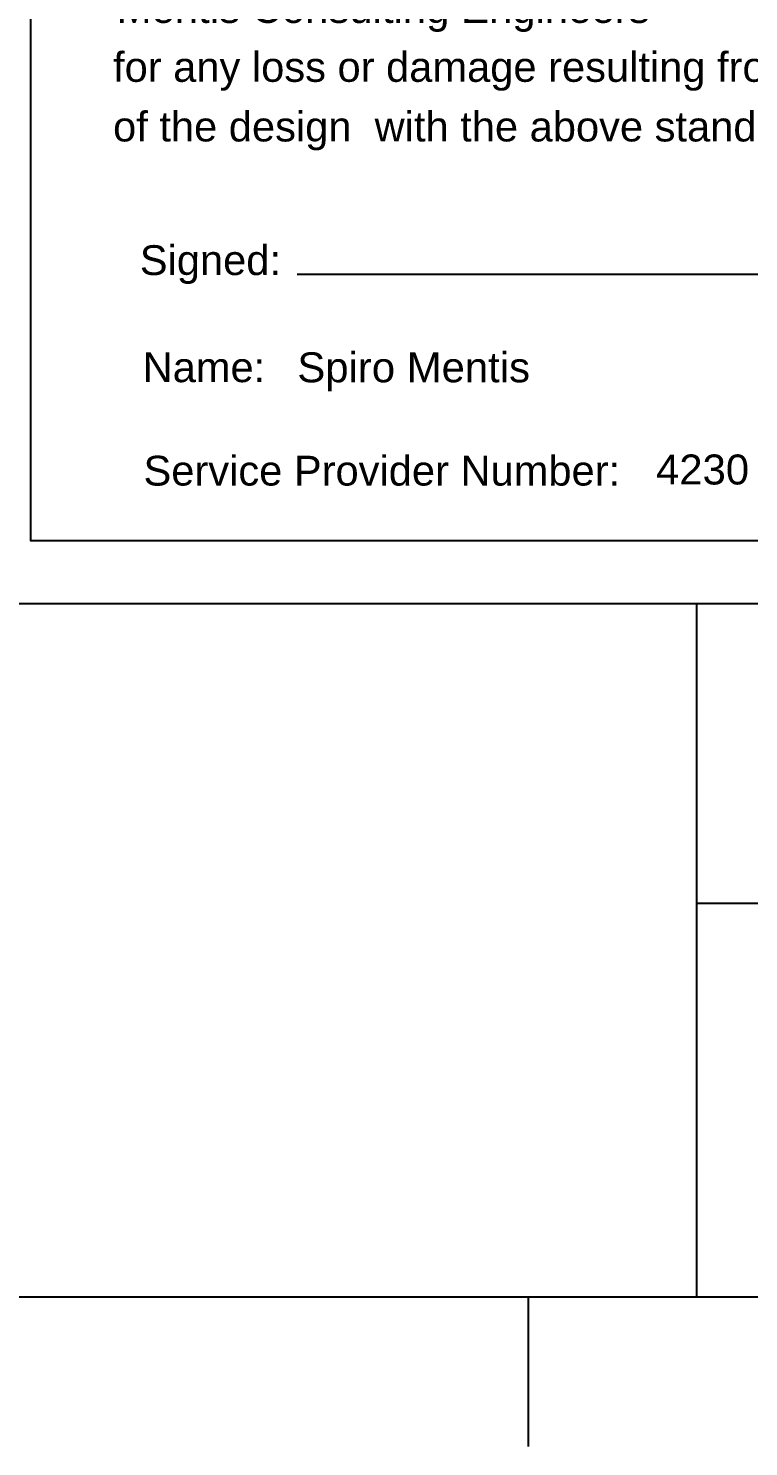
# Paper-space layout 'A1_SHEET 2' of a CAD drawing. Header units: metres, sheet in millimetres. Extents: x -9 to 825, y -5 to 581.
# Drawn here: x 705.5 to 748.7, y -5.3 to 79.8 of the extents above; entities that cross this region are included whole.
import ezdxf
from ezdxf.enums import TextEntityAlignment as Align

# ---------------------------------------------------------------- set-up
doc = ezdxf.new("R2010")
doc.units = ezdxf.units.M
doc.layers.get('0').update_dxf_attribs({"color": 6})
doc.layers.add('Notes', color=7, linetype='Continuous')
doc.layers.add('SupportsUG_SP_EXT', color=7, linetype='Continuous')
doc.styles.add('iecISOCP', font='isocp.shx')
doc.styles.get("Standard").update_dxf_attribs({"font": 'arial.ttf'})

# ---------------------------------------------------------------- blocks, each defined once
blk = doc.blocks.new('A1_FRAME_TITLE')
at = {"layer": 'Notes', "color": 3}
for p, q in [((754.367, 5.973), (754.367, 47.618)), ((754.367, 29.618), (824.367, 29.618))]:
    blk.add_line(p, q, dxfattribs=at)
at = {"layer": 'Notes', "linetype": 'Continuous'}
blk.add_line((744.228, 5.973), (744.228, -3.027), dxfattribs=at)
at = {"layer": 'Notes', "color": 3, "linetype": 'Continuous', "flags": 128}
for points in [[(123.797, 47.618), (824.367, 47.618)], [(123.798, 5.973), (824.367, 5.973)]]:
    blk.add_lwpolyline(points, dxfattribs=at)
blk.add_attdef('DRAFT_NUM', (29.903, 23.294), '', height=2.5, rotation=90)
at = {"layer": 'Notes', "color": 7, "style": 'iecISOCP', "flags": 8}
blk.add_attdef('VERSION_NO', text='', height=2.5, rotation=90, dxfattribs=at).set_placement((302.037, 43.812), align=Align.MIDDLE_CENTER)
at = {"layer": 'Notes', "color": 7, "style": 'iecISOCP'}
for tag, p in [('CAP_NO', (513.188, 43.457)), ('IE_NUM', (513.05, 37.81)), ('REF_No_1', (335.241, 32.31)), ('REF_1', (362.523, 32.31)), ('GEN_WO', (441.708, 31.763)), ('HV_SWITCH', (513.463, 32.163)), ('REF_No_2', (335.241, 26.31)), ('REF_2', (362.523, 26.31)), ('OH_WO', (441.708, 25.812)), ('UBD_REF', (513.05, 25.828)), ('REF_No_3', (335.241, 20.31)), ('REF_3', (362.523, 20.31)), ('UG_WO', (441.708, 20.052)), ('GIS_MAP_No', (513.05, 20.043)), ('REF_No_4', (335.241, 14.31)), ('REF_4', (362.523, 14.31)), ('SUB_WO', (441.708, 13.812)), ('HV_OP_DIAG', (513.326, 14.199)), ('LGA', (512.945, 7.777))]:
    blk.add_attdef(tag, p, '', height=2.5, dxfattribs=at)
at = {"layer": 'Notes', "style": 'iecISOCP'}
for tag, p in [('T1', (684.374, 39.465)), ('T2', (684.374, 34.346)), ('T3', (684.374, 28.92)), ('T4', (684.374, 23.657)), ('T5', (684.374, 18.231)), ('T6', (684.374, 12.969))]:
    blk.add_attdef(tag, text='', height=3.5, dxfattribs=at).set_placement(p, align=Align.CENTER)
at = {"layer": 'Notes', "color": 7, "style": 'iecISOCP'}
for tag, p in [('scale', (567.756, 33.269)), ('DRAWN', (567.756, 24.931)), ('DATE', (567.756, 16.88)), ('DESIGN', (605.617, 9.155)), ('CHD', (567.756, 8.372))]:
    blk.add_attdef(tag, text='', height=2.5, dxfattribs=at).set_placement(p, align=Align.CENTER)
at = {"layer": 'Notes', "color": 4, "style": 'iecISOCP'}
blk.add_attdef('NUM', text='', height=7, dxfattribs=at).set_placement((792.367, 20.118), align=Align.MIDDLE_CENTER)
at = {"layer": 'Notes', "color": 1, "style": 'iecISOCP'}
blk.add_attdef('REV', text='', height=5, dxfattribs=at).set_placement((820.054, 17.095), align=Align.CENTER)
at = {"layer": 'Notes', "color": 7, "style": 'iecISOCP'}
for tag, p in [('NS', (790.712, 8.119)), ('SHTS', (805.412, 8.119))]:
    blk.add_attdef(tag, text='', height=2.5, dxfattribs=at).set_placement(p, align=Align.MIDDLE)
at = {"layer": 'Notes', "style": 'iecISOCP'}
blk.add_attdef('ExportID', (9.082, 2.39), '', height=2.5, dxfattribs=at)
at = {"layer": 'Notes', "style": 'iecISOCP', "flags": 1}
for tag, p in [('ProjectType', (14.175, -26.797)), ('ProjectNumber', (23.56, -26.818)), ('DrawingNumber', (35.514, -26.803)), ('ProjectDescription', (47.564, -26.825)), ('ExportDate', (60.284, -26.789)), ('ExportUserName', (69.155, -26.8)), ('DesignerCompanyName', (81.484, -26.793)), ('ExportAreaOfInterest', (97.1, -26.813)), ('GIS_SUCCESS', (111.997, -26.78)), ('CAD_SUCCESS', (121.789, -26.783)), ('DEPOTCODE', (132.106, -26.877)), ('ExportCategories', (140.083, -26.797)), ('Comments', (154.385, -26.883))]:
    blk.add_attdef(tag, p, '', height=1, dxfattribs=at)
blk = doc.blocks.new('NOTE_DESIGN-COMPLIANCE')
blk.add_line((15.997, 16.013), (98.335, 16.013))
blk.add_lwpolyline([(0, 113.304), (103.738, 113.304), (103.738, 0), (0, 0)], close=True)
at = {"color": 7, "lineweight": -3}
for s, p in [('Signed:', (6.537, 17.751)), ('Name:', (6.707, 11.319)), ('Service Provider Number:', (6.76, 5.107))]:
    blk.add_text(s, height=1.79, dxfattribs=at).set_placement(p, align=Align.TOP_LEFT)
at = {"color": 7, "lineweight": -3, "insert": (4.932, 32.936), "char_height": 1.79, "attachment_point": 1, "line_spacing_factor": 1.2}
blk.add_mtext('                                                         indemnifies Endeavour Energy \\Pfor any loss or damage resulting from non-compliance \\Pof the design  with the above standards.', dxfattribs=at)
at = {"ltscale": 0.5}
for tag, p in [('COMPANYNAME', (5.147, 31.102)), ('NAME', (15.999, 9.52)), ('SPN', (37.539, 3.383)), ('DATE', (68.732, 3.592))]:
    blk.add_attdef(tag, p, '', height=1.8, dxfattribs=at)

psp = doc.layouts.new('A1_SHEET 2')

# ---------------------------------------------------------------- block references
at = {"layer": 'Notes'}
ref = psp.add_blockref('NOTE_DESIGN-COMPLIANCE', (705.628, 49.058), dxfattribs=at)
ref.add_attrib('COMPANYNAME', 'Mentis Consulting Engineers', (710.776, 80.16), dxfattribs={"layer": '0', "ltscale": 0.5, "height": 1.8})
ref.add_attrib('NAME', 'Spiro Mentis', (721.628, 58.578), dxfattribs={"layer": '0', "ltscale": 0.5, "height": 1.8})
ref.add_attrib('SPN', '4230', (743.167, 52.441), dxfattribs={"layer": '0', "ltscale": 0.5, "height": 1.8})
at = {"layer": 'SupportsUG_SP_EXT'}
psp.add_blockref('A1_FRAME_TITLE', (-8.744, -2.316), dxfattribs=at)

doc.saveas('drawing.dxf')
